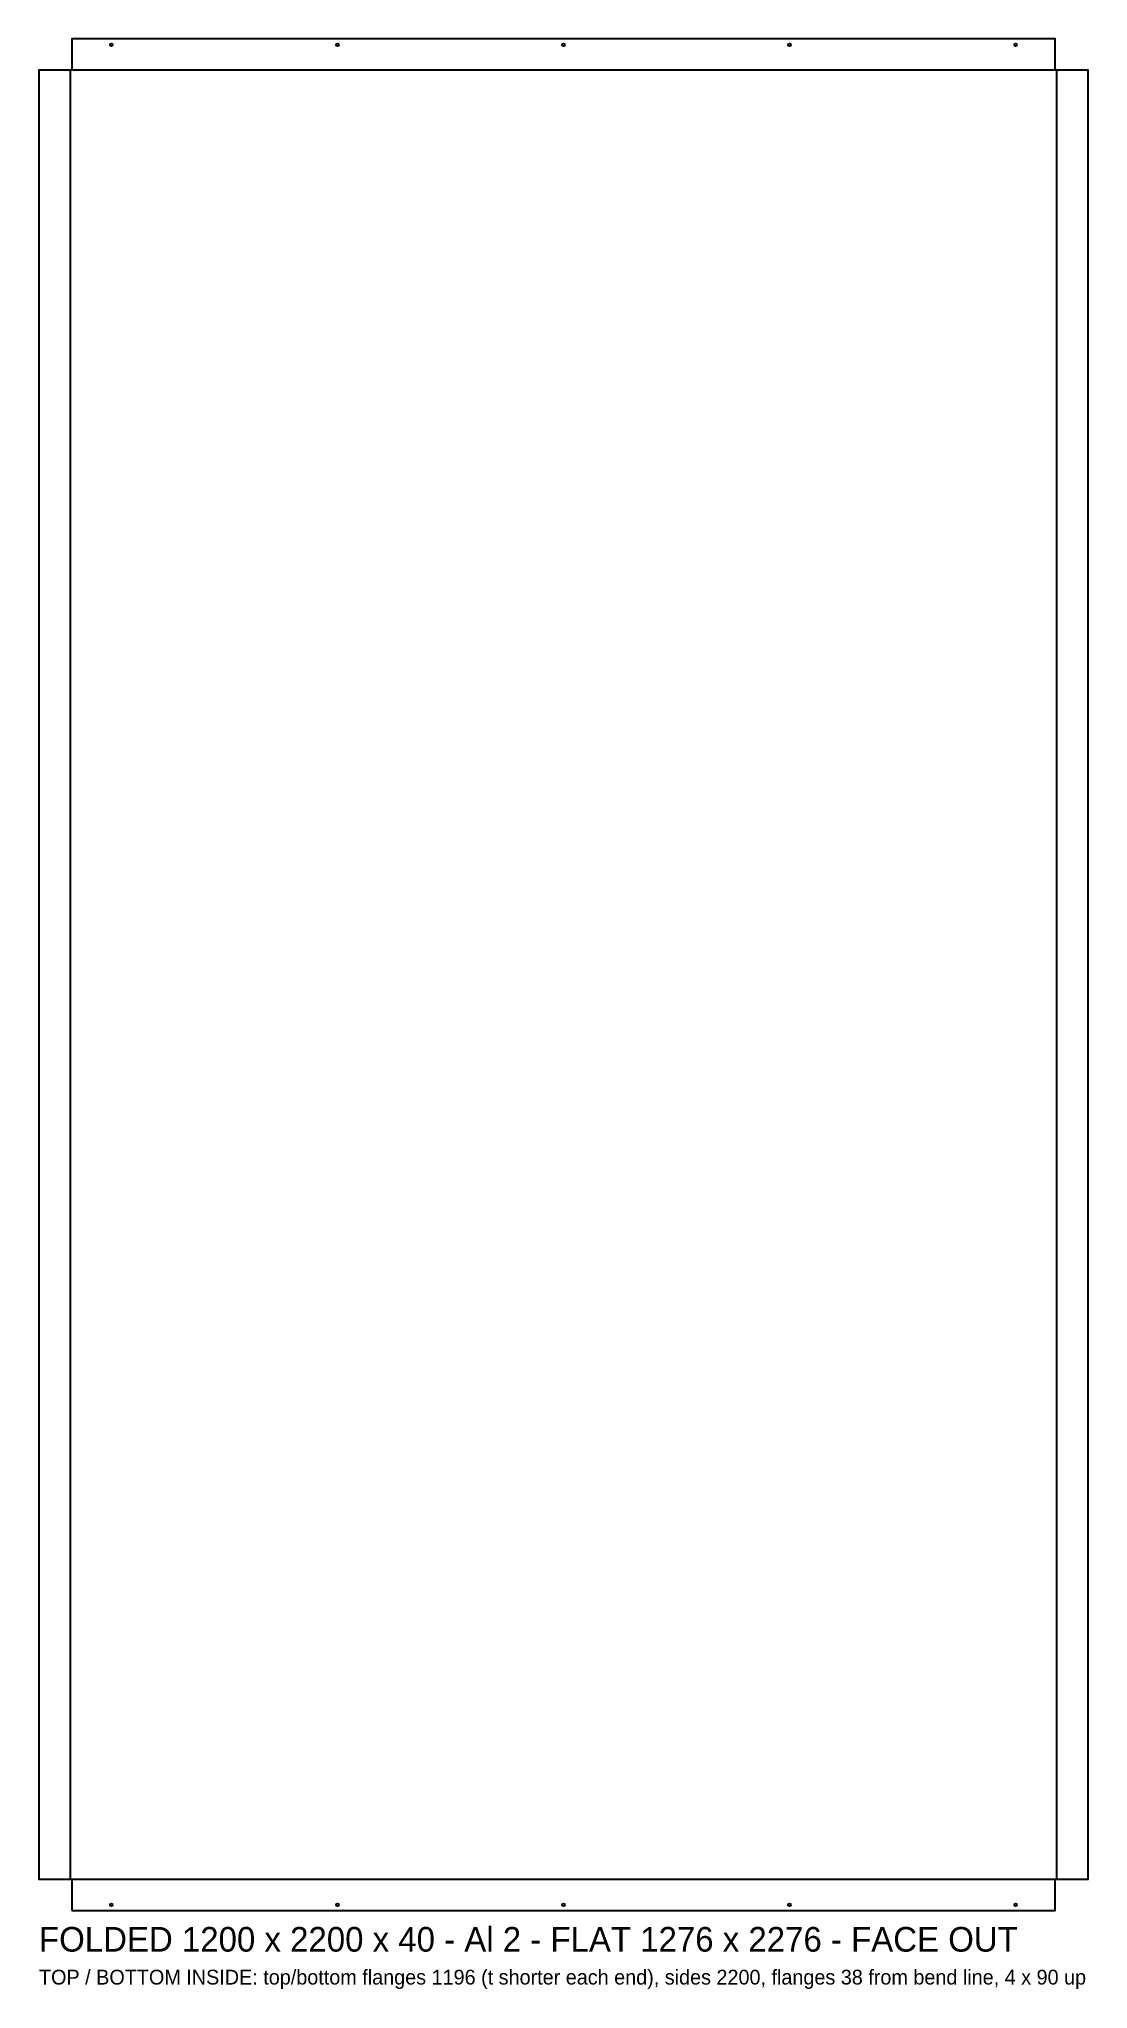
# Model space of a CAD drawing. Header units: millimetres. Extents: x 0 to 1276, y -95 to 2276.
import ezdxf

# ---------------------------------------------------------------- set-up
doc = ezdxf.new("R2010")
doc.units = ezdxf.units.MM
doc.linetypes.add('DASHED', pattern=[1.524, 1.27, -0.254])
for name, color, linetype in [('BEND_UP_90', 1, 'DASHED'), ('CUT', 7, 'CONTINUOUS'), ('HOLES_D3.2', 3, 'CONTINUOUS'), ('TEXT', 2, 'CONTINUOUS')]:
    doc.layers.add(name, color=color, linetype=linetype)

msp = doc.modelspace()

# ---------------------------------------------------------------- linework, layer by layer
at = {"layer": 'BEND_UP_90'}
msp.add_lwpolyline([(38, 38), (1238, 38), (1238, 2238), (38, 2238)], close=True, dxfattribs=at)
at = {"layer": 'CUT'}
msp.add_lwpolyline([(40, 0), (1236, 0), (1236, 38), (1276, 38), (1276, 2238), (1236, 2238), (1236, 2276), (40, 2276), (40, 2238), (0, 2238), (0, 38), (40, 38)], close=True, dxfattribs=at)
at = {"layer": 'HOLES_D3.2'}
for centre in [(88, 2269), (363, 2269), (638, 2269), (913, 2269), (1188, 2269), (88, 7), (363, 7), (638, 7), (913, 7), (1188, 7)]:
    msp.add_circle(centre, 1.6, dxfattribs=at)

# ---------------------------------------------------------------- texts
at = {"layer": 'TEXT'}
for s, height, p in [('FOLDED 1200 x 2200 x 40 - Al 2 - FLAT 1276 x 2276 - FACE OUT', 30, (0, -50)), ('TOP / BOTTOM INSIDE: top/bottom flanges 1196 (t shorter each end), sides 2200, flanges 38 from bend line, 4 x 90 up', 18, (0, -90))]:
    msp.add_text(s, height=height, dxfattribs=at).set_placement(p)

doc.saveas('drawing.dxf')
